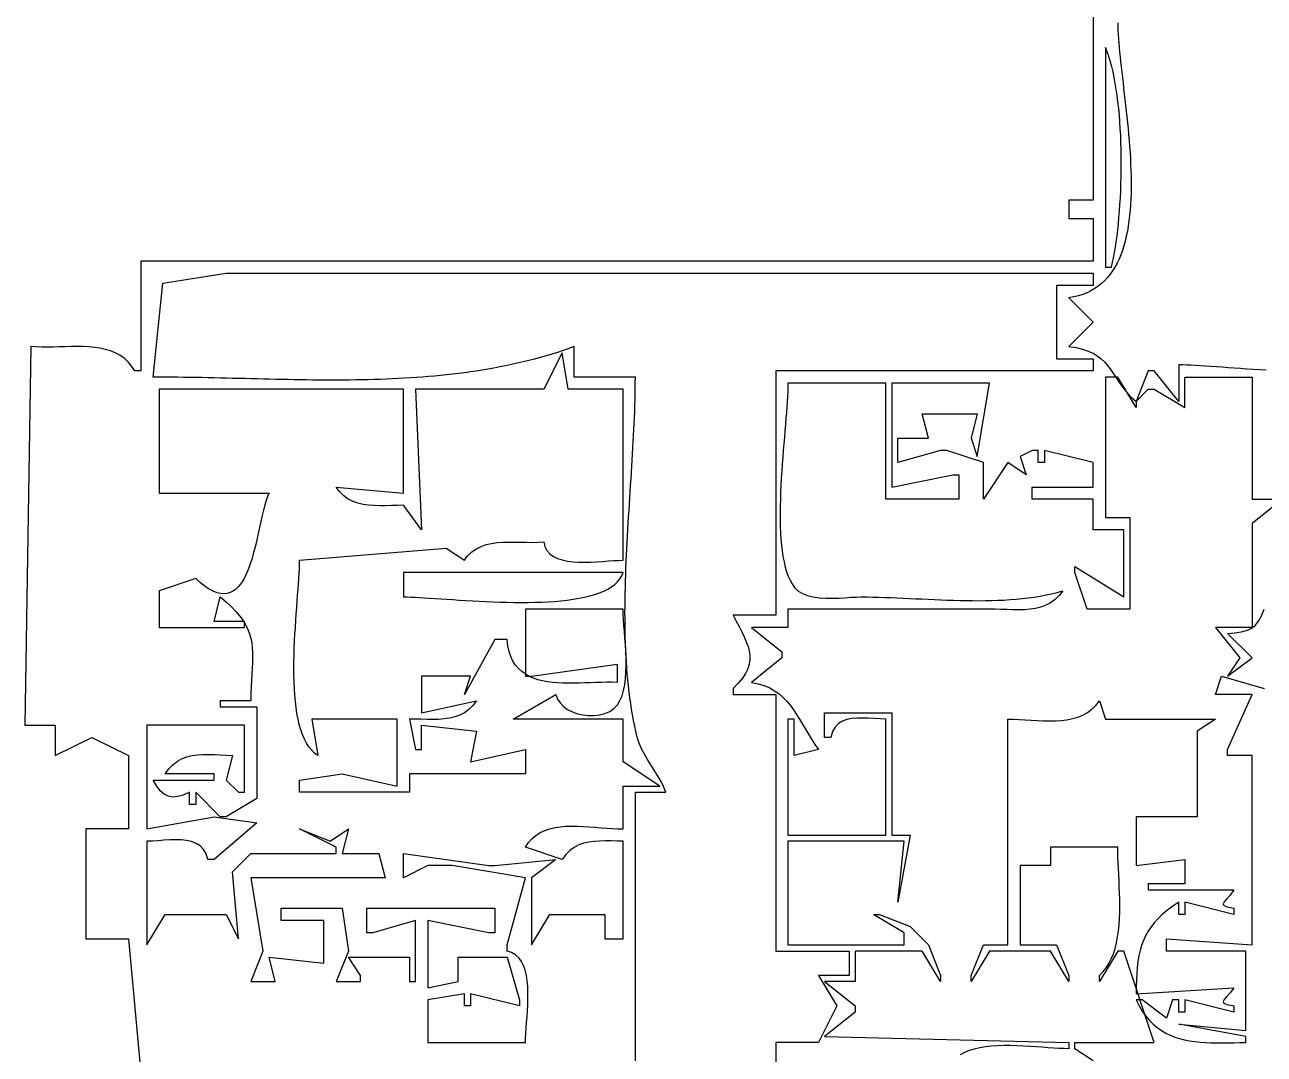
# Model space of a CAD drawing. Header units: metres. Extents: x 249 to 997, y 92 to 756.
# Drawn here: x 256 to 459, y 411.1 to 579.7 of the extents above; entities that cross this region are included whole.
import ezdxf

# ---------------------------------------------------------------- set-up
doc = ezdxf.new("R2010")
doc.units = ezdxf.units.M

msp = doc.modelspace()

# ---------------------------------------------------------------- linework, layer by layer
for p, q in [((431, 622), (431, 551)), ((435, 580), (435.0084, 579.4035)), ((435.0084, 579.4035), (435.03, 578.7758)), ((435.03, 578.7758), (435.0638, 578.1182)), ((435.0638, 578.1182), (435.1089, 577.432)), ((435.1089, 577.432), (435.1643, 576.7186)), ((435.1643, 576.7186), (435.2291, 575.9792)), ((433, 576), (433, 540)), ((433.2808, 575.285), (433, 576)), ((433.5441, 574.5234), (433.2808, 575.285)), ((433.79, 573.7177), (433.5441, 574.5234)), ((435.2291, 575.9792), (435.3025, 575.2154)), ((435.3025, 575.2154), (435.3834, 574.4284)), ((434.0188, 572.8706), (433.79, 573.7177)), ((434.2308, 571.9849), (434.0188, 572.8706)), ((435.3834, 574.4284), (435.4709, 573.6195)), ((435.4709, 573.6195), (435.5641, 572.7901)), ((435.5641, 572.7901), (435.6621, 571.9416)), ((434.4262, 571.0632), (434.2308, 571.9849)), ((434.6055, 570.1082), (434.4262, 571.0632)), ((435.6621, 571.9416), (435.764, 571.0753)), ((435.764, 571.0753), (435.8687, 570.1926)), ((434.7687, 569.1226), (434.6055, 570.1082)), ((434.9163, 568.109), (434.7687, 569.1226)), ((435.8687, 570.1926), (435.9755, 569.2948)), ((435.9755, 569.2948), (436.0834, 568.3832)), ((435.0485, 567.0702), (434.9163, 568.109)), ((435.1656, 566.0088), (435.0485, 567.0702)), ((436.0834, 568.3832), (436.1913, 567.4593)), ((436.1913, 567.4593), (436.2985, 566.5242)), ((436.2985, 566.5242), (436.404, 565.5795)), ((435.2678, 564.9276), (435.1656, 566.0088)), ((435.3555, 563.8292), (435.2678, 564.9276)), ((436.404, 565.5795), (436.5069, 564.6265)), ((436.5069, 564.6265), (436.6061, 563.6664)), ((435.4289, 562.7163), (435.3555, 563.8292)), ((435.4883, 561.5916), (435.4289, 562.7163)), ((436.6061, 563.6664), (436.7009, 562.7007)), ((436.7009, 562.7007), (436.7902, 561.7306)), ((435.534, 560.4577), (435.4883, 561.5916)), ((435.5662, 559.3174), (435.534, 560.4577)), ((436.7902, 561.7306), (436.8732, 560.7576)), ((436.8732, 560.7576), (436.9489, 559.783)), ((435.5853, 558.1734), (435.5662, 559.3174)), ((436.9489, 559.783), (437.0164, 558.8082)), ((437.0164, 558.8082), (437.0748, 557.8344)), ((435.5852, 555.8847), (435.5916, 557.0282)), ((435.5916, 557.0282), (435.5853, 558.1734)), ((437.0748, 557.8344), (437.1231, 556.8631)), ((437.1231, 556.8631), (437.1604, 555.8955)), ((435.5358, 553.6133), (435.5665, 554.7455)), ((435.5665, 554.7455), (435.5852, 555.8847)), ((437.1604, 555.8955), (437.1858, 554.9331)), ((437.1858, 554.9331), (437.1984, 553.9771)), ((435.4394, 551.3806), (435.4933, 552.4907)), ((435.4933, 552.4907), (435.5358, 553.6133)), ((437.1971, 553.029), (437.1812, 552.0901)), ((437.1984, 553.9771), (437.1971, 553.029)), ((431, 551), (427, 551)), ((427, 551), (427, 548)), ((435.2983, 549.208), (435.3743, 550.2854)), ((435.3743, 550.2854), (435.4394, 551.3806)), ((437.1015, 550.2451), (437.0359, 549.3418)), ((437.1496, 551.1616), (437.1015, 550.2451)), ((437.1812, 552.0901), (437.1496, 551.1616)), ((435.1147, 547.1171), (435.2116, 548.151)), ((435.2116, 548.151), (435.2983, 549.208)), ((436.9519, 548.453), (436.8486, 547.5802)), ((437.0359, 549.3418), (436.9519, 548.453)), ((427, 548), (431, 548)), ((431, 548), (431, 541)), ((434.8908, 545.1294), (435.0076, 546.109)), ((435.0076, 546.109), (435.1147, 547.1171)), ((436.7249, 546.7246), (436.5801, 545.8877)), ((436.8486, 547.5802), (436.7249, 546.7246)), ((434.6288, 543.2663), (434.7644, 544.1809)), ((434.7644, 544.1809), (434.8908, 545.1294)), ((436.2232, 544.275), (436.0092, 543.502)), ((436.4132, 545.0707), (436.2232, 544.275)), ((436.5801, 545.8877), (436.4132, 545.0707)), ((434.3312, 541.5493), (434.4843, 542.3882)), ((434.4843, 542.3882), (434.6288, 543.2663)), ((435.5056, 542.0294), (435.2142, 541.3324)), ((435.7703, 542.753), (435.5056, 542.0294)), ((436.0092, 543.502), (435.7703, 542.753)), ((431, 541), (275, 541)), ((275, 541), (275, 523)), ((433, 540), (434, 540)), ((434, 540), (434.1696, 540.7523)), ((434.1696, 540.7523), (434.3312, 541.5493)), ((434.5472, 540.0241), (434.1699, 539.4153)), ((434.895, 540.6635), (434.5472, 540.0241)), ((435.2142, 541.3324), (434.895, 540.6635)), ((278.6034, 537.3966), (289, 539)), ((289, 539), (315, 539)), ((315, 539), (431, 539)), ((431, 539), (431, 537)), ((433.3229, 538.2955), (432.8514, 537.7871)), ((433.7621, 538.8387), (433.3229, 538.2955)), ((434.1699, 539.4153), (433.7621, 538.8387)), ((277, 522), (278.6034, 537.3966)), ((431, 537), (425, 537)), ((425, 537), (425, 525)), ((430.6235, 536.1285), (429.9764, 535.8143)), ((431.2336, 536.4842), (430.6235, 536.1285)), ((431.8077, 536.8801), (431.2336, 536.4842)), ((432.3466, 537.3149), (431.8077, 536.8801)), ((432.8514, 537.7871), (432.3466, 537.3149)), ((427.8042, 535.1345), (427, 535)), ((427, 535), (431, 531)), ((428.5677, 535.316), (427.8042, 535.1345)), ((429.2915, 535.543), (428.5677, 535.316)), ((429.9764, 535.8143), (429.2915, 535.543)), ((431, 531), (427, 527)), ((257, 527), (256, 465)), ((257.8844, 526.939), (257, 527)), ((258.7974, 526.912), (257.8844, 526.939)), ((259.7335, 526.911), (258.7974, 526.912)), ((260.6875, 526.9277), (259.7335, 526.911)), ((261.654, 526.9542), (260.6875, 526.9277)), ((262.6275, 526.9822), (261.654, 526.9542)), ((263.6028, 527.0038), (262.6275, 526.9822)), ((264.5744, 527.0106), (263.6028, 527.0038)), ((265.5371, 526.9948), (264.5744, 527.0106)), ((266.4854, 526.9481), (265.5371, 526.9948)), ((267.414, 526.8624), (266.4854, 526.9481)), ((268.3176, 526.7297), (267.414, 526.8624)), ((269.1907, 526.5417), (268.3176, 526.7297)), ((270.028, 526.2905), (269.1907, 526.5417)), ((270.8241, 525.9679), (270.028, 526.2905)), ((271.5738, 525.5658), (270.8241, 525.9679)), ((344, 526), (341, 520)), ((342.3045, 525.7621), (341.3721, 525.4834)), ((343.2336, 526.0529), (342.3045, 525.7621)), ((344.1592, 526.3559), (343.2336, 526.0529)), ((345, 520), (344, 526)), ((345.0814, 526.6716), (344.1592, 526.3559)), ((346, 527), (345.0814, 526.6716)), ((346, 522), (346, 527)), ((427, 527), (428.1979, 526.8233)), ((428.1979, 526.8233), (429.2469, 526.5769)), ((429.2469, 526.5769), (430.1629, 526.2657)), ((430.1629, 526.2657), (430.9619, 525.895)), ((430.9619, 525.895), (431.6601, 525.4698)), ((272.2715, 525.076), (271.5738, 525.5658)), ((272.9121, 524.4905), (272.2715, 525.076)), ((273.49, 523.8012), (272.9121, 524.4905)), ((274, 523), (273.49, 523.8012)), ((334.7576, 523.8508), (333.801, 523.6602)), ((335.7114, 524.0516), (334.7576, 523.8508)), ((336.6624, 524.2628), (335.7114, 524.0516)), ((337.6104, 524.4846), (336.6624, 524.2628)), ((338.5555, 524.7174), (337.6104, 524.4846)), ((339.4975, 524.9613), (338.5555, 524.7174)), ((340.4364, 525.2165), (339.4975, 524.9613)), ((341.3721, 525.4834), (340.4364, 525.2165)), ((425, 525), (431, 525)), ((431, 525), (431, 523)), ((431.6601, 525.4698), (432.2733, 524.9954)), ((432.2733, 524.9954), (432.8177, 524.4769)), ((432.8177, 524.4769), (433.3093, 523.9195)), ((433.3093, 523.9195), (433.7641, 523.3282)), ((445.6193, 523.9937), (445, 524)), ((445, 524), (445, 518)), ((446.2874, 523.9758), (445.6193, 523.9937)), ((447.0017, 523.9472), (446.2874, 523.9758)), ((447.7596, 523.9091), (447.0017, 523.9472)), ((448.5586, 523.8627), (447.7596, 523.9091)), ((449.3961, 523.8091), (448.5586, 523.8627)), ((450.2697, 523.7493), (449.3961, 523.8091)), ((451.1767, 523.6845), (450.2697, 523.7493)), ((275, 523), (274, 523)), ((277.9971, 521.9983), (277, 522)), ((278.9956, 521.9934), (277.9971, 521.9983)), ((279.9953, 521.9855), (278.9956, 521.9934)), ((280.9961, 521.9749), (279.9953, 521.9855)), ((281.998, 521.9618), (280.9961, 521.9749)), ((283.0009, 521.9464), (281.998, 521.9618)), ((284.0047, 521.929), (283.0009, 521.9464)), ((285.0093, 521.9098), (284.0047, 521.929)), ((286.0148, 521.889), (285.0093, 521.9098)), ((287.0209, 521.8669), (286.0148, 521.889)), ((288.0277, 521.8437), (287.0209, 521.8669)), ((289.0351, 521.8196), (288.0277, 521.8437)), ((290.0429, 521.7949), (289.0351, 521.8196)), ((291.0512, 521.7699), (290.0429, 521.7949)), ((292.0598, 521.7446), (291.0512, 521.7699)), ((293.0688, 521.7195), (292.0598, 521.7446)), ((294.0779, 521.6947), (293.0688, 521.7195)), ((316.1887, 521.7044), (315.1929, 521.6628)), ((317.1831, 521.7518), (316.1887, 521.7044)), ((318.176, 521.8051), (317.1831, 521.7518)), ((319.1673, 521.8646), (318.176, 521.8051)), ((320.157, 521.9305), (319.1673, 521.8646)), ((321.145, 522.0031), (320.157, 521.9305)), ((322.1312, 522.0826), (321.145, 522.0031)), ((323.1156, 522.1692), (322.1312, 522.0826)), ((324.098, 522.2632), (323.1156, 522.1692)), ((325.0784, 522.3648), (324.098, 522.2632)), ((326.0568, 522.4742), (325.0784, 522.3648)), ((327.033, 522.5918), (326.0568, 522.4742)), ((328.0071, 522.7176), (327.033, 522.5918)), ((328.9788, 522.852), (328.0071, 522.7176)), ((329.9483, 522.9951), (328.9788, 522.852)), ((330.9152, 523.1473), (329.9483, 522.9951)), ((331.8797, 523.3087), (330.9152, 523.1473)), ((332.8417, 523.4796), (331.8797, 523.3087)), ((333.801, 523.6602), (332.8417, 523.4796)), ((356, 522), (346, 522)), ((355.9965, 521.0772), (356, 522)), ((431, 523), (379, 523)), ((379, 523), (379, 483)), ((435, 522), (433, 522)), ((433, 522), (433, 499)), ((433.7641, 523.3282), (434.198, 522.7084)), ((434.198, 522.7084), (434.6272, 522.065)), ((434.6272, 522.065), (435.0677, 521.4033)), ((438, 517), (435, 522)), ((440, 523), (438, 518)), ((441, 523), (440, 523)), ((445, 518), (441, 523)), ((446, 517), (446, 522)), ((446, 522), (457, 522)), ((452.1147, 523.6158), (451.1767, 523.6845)), ((453.081, 523.5443), (452.1147, 523.6158)), ((454.0732, 523.4712), (453.081, 523.5443)), ((455.0886, 523.3976), (454.0732, 523.4712)), ((456.1248, 523.3246), (455.0886, 523.3976)), ((457.1791, 523.2532), (456.1248, 523.3246)), ((457, 522), (457, 502)), ((458.2491, 523.1847), (457.1791, 523.2532)), ((459.3322, 523.1202), (458.2491, 523.1847)), ((318, 520), (278, 520)), ((278, 520), (278, 503)), ((295.0872, 521.6704), (294.0779, 521.6947)), ((296.0965, 521.6469), (295.0872, 521.6704)), ((297.1059, 521.6244), (296.0965, 521.6469)), ((298.1151, 521.6032), (297.1059, 521.6244)), ((299.1243, 521.5835), (298.1151, 521.6032)), ((300.1332, 521.5655), (299.1243, 521.5835)), ((301.1418, 521.5495), (300.1332, 521.5655)), ((302.1501, 521.5356), (301.1418, 521.5495)), ((303.1579, 521.5242), (302.1501, 521.5356)), ((304.1653, 521.5155), (303.1579, 521.5242)), ((305.1721, 521.5097), (304.1653, 521.5155)), ((306.1782, 521.507), (305.1721, 521.5097)), ((307.1836, 521.5077), (306.1782, 521.507)), ((308.1883, 521.512), (307.1836, 521.5077)), ((309.1921, 521.5201), (308.1883, 521.512)), ((310.1949, 521.5323), (309.1921, 521.5201)), ((311.1968, 521.5488), (310.1949, 521.5323)), ((312.1976, 521.5699), (311.1968, 521.5488)), ((313.1973, 521.5958), (312.1976, 521.5699)), ((314.1957, 521.6267), (313.1973, 521.5958)), ((315.1929, 521.6628), (314.1957, 521.6267)), ((318, 503), (318, 520)), ((341, 520), (320, 520)), ((320, 520), (321, 497)), ((354, 520), (345, 520)), ((354, 492), (354, 520)), ((355.9704, 519.2055), (355.9866, 520.1456)), ((355.9866, 520.1456), (355.9965, 521.0772)), ((380.9916, 520.3376), (380.9677, 519.6161)), ((381, 521), (380.9916, 520.3376)), ((397, 521), (381, 521)), ((397, 502), (397, 521)), ((414, 521), (398, 521)), ((398, 521), (398, 504)), ((412, 509), (414, 521)), ((435.0677, 521.4033), (435.5355, 520.7284)), ((435.5355, 520.7284), (436.0465, 520.0454)), ((436.0465, 520.0454), (436.617, 519.3596)), ((438, 518), (440, 520)), ((440, 520), (441, 520)), ((441, 520), (446, 517)), ((355.9209, 517.3007), (355.9484, 518.257)), ((355.9484, 518.257), (355.9704, 519.2055)), ((380.8796, 518.0111), (380.8187, 517.1353)), ((380.9298, 518.8394), (380.8796, 518.0111)), ((380.9677, 519.6161), (380.9298, 518.8394)), ((436.617, 519.3596), (437.2628, 518.6761)), ((437.2628, 518.6761), (438, 518)), ((438, 518), (438, 517)), ((355.8509, 515.3656), (355.8883, 516.3368)), ((355.8883, 516.3368), (355.9209, 517.3007)), ((380.7486, 516.2156), (380.6711, 515.2558)), ((380.8187, 517.1353), (380.7486, 516.2156)), ((404, 512), (403, 516)), ((403, 516), (412, 516)), ((412, 516), (411, 512)), ((355.7634, 513.4029), (355.8092, 514.3875)), ((355.8092, 514.3875), (355.8509, 515.3656)), ((380.5876, 514.2598), (380.5, 513.2315)), ((380.6711, 515.2558), (380.5876, 514.2598)), ((355.6611, 511.415), (355.7139, 512.4119)), ((355.7139, 512.4119), (355.7634, 513.4029)), ((380.4097, 512.1745), (380.3184, 511.0927)), ((380.5, 513.2315), (380.4097, 512.1745)), ((399, 508), (399, 512)), ((399, 512), (404, 512)), ((411, 512), (412, 509)), ((355.5471, 509.4047), (355.6054, 510.4125)), ((355.6054, 510.4125), (355.6611, 511.415)), ((380.2277, 509.99), (380.1392, 508.87)), ((380.3184, 511.0927), (380.2277, 509.99)), ((406, 510), (399, 508)), ((407, 510), (406, 510)), ((413, 508), (407, 510)), ((421, 510), (419, 509)), ((422, 510), (421, 510)), ((422, 508), (422, 510)), ((431, 508), (423, 510)), ((423, 510), (423, 508)), ((355.4241, 507.3747), (355.4866, 508.392)), ((355.4866, 508.392), (355.5471, 509.4047)), ((380.0545, 507.7368), (379.9753, 506.594)), ((380.1392, 508.87), (380.0545, 507.7368)), ((417, 508), (413, 502)), ((413, 502), (413, 508)), ((420, 506), (417, 508)), ((419, 509), (420, 506)), ((423, 508), (422, 508)), ((431, 504), (431, 508)), ((355.2952, 505.3274), (355.3602, 506.353)), ((355.3602, 506.353), (355.4241, 507.3747)), ((379.9753, 506.594), (379.9032, 505.4454)), ((398, 504), (408, 506)), ((408, 506), (409, 506)), ((409, 506), (409, 502)), ((307.6041, 503.1974), (307, 504)), ((307, 504), (318, 503)), ((355.163, 503.2657), (355.2293, 504.2982)), ((355.2293, 504.2982), (355.2952, 505.3274)), ((379.8398, 504.295), (379.7867, 503.1464)), ((379.9032, 505.4454), (379.8398, 504.295)), ((421, 502), (421, 504)), ((421, 504), (431, 504)), ((278, 503), (296, 503)), ((295.4586, 501.6092), (295.2924, 501.0397)), ((295.6309, 502.1293), (295.4586, 501.6092)), ((295.8108, 502.5947), (295.6309, 502.1293)), ((296, 503), (295.8108, 502.5947)), ((308.2684, 502.5449), (307.6041, 503.1974)), ((308.9875, 502.0277), (308.2684, 502.5449)), ((309.756, 501.6306), (308.9875, 502.0277)), ((310.5684, 501.3388), (309.756, 501.6306)), ((355.0307, 501.192), (355.0967, 502.2302)), ((355.0967, 502.2302), (355.163, 503.2657)), ((379.7456, 502.0035), (379.7179, 500.8702)), ((379.7867, 503.1464), (379.7456, 502.0035)), ((409, 502), (397, 502)), ((431, 502), (421, 502)), ((431, 497), (431, 502)), ((457, 502), (462, 502)), ((462, 502), (457, 498)), ((294.9723, 499.7741), (294.8153, 499.0888)), ((295.1308, 500.4262), (294.9723, 499.7741)), ((295.2924, 501.0397), (295.1308, 500.4262)), ((311.4194, 501.1374), (310.5684, 501.3388)), ((312.3035, 501.0113), (311.4194, 501.1374)), ((313.2152, 500.9456), (312.3035, 501.0113)), ((314.1493, 500.9254), (313.2152, 500.9456)), ((315.1002, 500.9356), (314.1493, 500.9254)), ((316.0626, 500.9615), (315.1002, 500.9356)), ((317.031, 500.9879), (316.0626, 500.9615)), ((318, 501), (317.031, 500.9879)), ((321, 497), (318, 501)), ((354.901, 499.1092), (354.9653, 500.1516)), ((354.9653, 500.1516), (355.0307, 501.192)), ((379.7179, 500.8702), (379.7055, 499.7502)), ((379.7055, 499.7502), (379.7099, 498.6473)), ((294.4996, 497.6401), (294.3379, 496.8875)), ((294.6583, 498.3756), (294.4996, 497.6401)), ((294.8153, 499.0888), (294.6583, 498.3756)), ((354.7768, 497.0197), (354.838, 498.0651)), ((354.838, 498.0651), (354.901, 499.1092)), ((379.7099, 498.6473), (379.7326, 497.5653)), ((379.7326, 497.5653), (379.7754, 496.5081)), ((433, 499), (437, 499)), ((437, 499), (437, 484)), ((457, 498), (457, 481)), ((293.999, 495.3528), (293.8187, 494.5815)), ((294.1716, 496.1233), (293.999, 495.3528)), ((294.3379, 496.8875), (294.1716, 496.1233)), ((354.6611, 494.9262), (354.7177, 495.9732)), ((354.7177, 495.9732), (354.7768, 497.0197)), ((379.7754, 496.5081), (379.8398, 495.4795)), ((379.8398, 495.4795), (379.9275, 494.4833)), ((436, 497), (431, 497)), ((436, 486), (436, 497)), ((293.6292, 493.8147), (293.4288, 493.0578)), ((293.8187, 494.5815), (293.6292, 493.8147)), ((301, 492), (325, 494)), ((325, 494), (328, 492)), ((328.5841, 492.7656), (329.2406, 493.3909)), ((329.2406, 493.3909), (329.9622, 493.8893)), ((329.9622, 493.8893), (330.7415, 494.2748)), ((330.7415, 494.2748), (331.571, 494.5612)), ((331.571, 494.5612), (332.4433, 494.7621)), ((332.4433, 494.7621), (333.351, 494.8914)), ((333.351, 494.8914), (334.2868, 494.9629)), ((334.2868, 494.9629), (335.2432, 494.9903)), ((335.2432, 494.9903), (336.2128, 494.9873)), ((336.2128, 494.9873), (337.1882, 494.9678)), ((337.1882, 494.9678), (338.1621, 494.9456)), ((338.1621, 494.9456), (339.1269, 494.9343)), ((339.1269, 494.9343), (340.0753, 494.9479)), ((340.0753, 494.9479), (341, 495)), ((341, 495), (341.1845, 494.2309)), ((341.1845, 494.2309), (341.5181, 493.586)), ((341.5181, 493.586), (341.9855, 493.055)), ((354.5566, 492.8313), (354.6073, 493.8788)), ((354.6073, 493.8788), (354.6611, 494.9262)), ((379.9275, 494.4833), (380.0401, 493.5233)), ((380.0401, 493.5233), (380.1792, 492.6032)), ((292.9895, 491.5953), (292.7475, 490.9005)), ((293.2161, 492.3162), (292.9895, 491.5953)), ((293.4288, 493.0578), (293.2161, 492.3162)), ((300.9685, 490.6282), (300.9918, 491.3445)), ((300.9918, 491.3445), (301, 492)), ((328, 492), (328.5841, 492.7656)), ((341.9855, 493.055), (342.5714, 492.6282)), ((342.5714, 492.6282), (343.2604, 492.2954)), ((343.2604, 492.2954), (344.0373, 492.0466)), ((344.0373, 492.0466), (344.8867, 491.8719)), ((344.8867, 491.8719), (345.7933, 491.7613)), ((345.7933, 491.7613), (346.7418, 491.7048)), ((346.7418, 491.7048), (347.7169, 491.6923)), ((347.7169, 491.6923), (348.7033, 491.714)), ((348.7033, 491.714), (349.6856, 491.7597)), ((349.6856, 491.7597), (350.6485, 491.8195)), ((350.6485, 491.8195), (351.5767, 491.8835)), ((351.5767, 491.8835), (352.4549, 491.9415)), ((352.4549, 491.9415), (353.2677, 491.9837)), ((353.2677, 491.9837), (354, 492)), ((354.4664, 490.7378), (354.5096, 491.7842)), ((354.5096, 491.7842), (354.5566, 492.8313)), ((380.1792, 492.6032), (380.3464, 491.727)), ((380.3464, 491.727), (380.5433, 490.8985)), ((292.2111, 489.6107), (291.9136, 489.0265)), ((292.4886, 490.2372), (292.2111, 489.6107)), ((292.7475, 490.9005), (292.4886, 490.2372)), ((300.8843, 489.0299), (300.9321, 489.8553)), ((300.9321, 489.8553), (300.9685, 490.6282)), ((318, 490), (318, 486)), ((354, 490), (318, 490)), ((353.4608, 488.946), (353.7704, 489.4531)), ((353.7704, 489.4531), (354, 490)), ((354.3933, 488.6482), (354.4275, 489.6923)), ((354.4275, 489.6923), (354.4664, 490.7378)), ((380.5433, 490.8985), (380.7716, 490.1213)), ((380.7716, 490.1213), (381.0329, 489.3994)), ((381.0329, 489.3994), (381.3288, 488.7366)), ((428, 490), (428, 491)), ((428, 491), (436, 486)), ((430, 484), (428, 490)), ((284, 489), (278, 487)), ((284.7827, 488.3034), (284, 489)), ((285.5224, 487.7301), (284.7827, 488.3034)), ((286.2204, 487.2744), (285.5224, 487.7301)), ((286.8784, 486.931), (286.2204, 487.2744)), ((290.4925, 487.2201), (290.0717, 486.9281)), ((290.8855, 487.5814), (290.4925, 487.2201)), ((291.2524, 488.0065), (290.8855, 487.5814)), ((291.5945, 488.49), (291.2524, 488.0065)), ((291.9136, 489.0265), (291.5945, 488.49)), ((300.6916, 486.28), (300.7622, 487.2381)), ((300.7622, 487.2381), (300.827, 488.1561)), ((300.827, 488.1561), (300.8843, 489.0299)), ((350.8394, 486.9602), (351.4946, 487.2885)), ((351.4946, 487.2885), (352.088, 487.6499)), ((352.088, 487.6499), (352.6159, 488.0458)), ((352.6159, 488.0458), (353.0747, 488.4774)), ((353.0747, 488.4774), (353.4608, 488.946)), ((354.3402, 486.5651), (354.3641, 487.6057)), ((354.3641, 487.6057), (354.3933, 488.6482)), ((381.3288, 488.7366), (381.6608, 488.1366)), ((381.6608, 488.1366), (382.0308, 487.6034)), ((382.0308, 487.6033), (382.6298, 487.0085)), ((278, 487), (278, 481)), ((287.4979, 486.6946), (286.8784, 486.931)), ((287, 482), (288, 486)), ((288.0805, 486.5598), (287.4979, 486.6946)), ((288, 486), (288.981, 485.1691)), ((288.6276, 486.5211), (288.0805, 486.5598)), ((289.1408, 486.5732), (288.6276, 486.5211)), ((288.981, 485.1691), (289.8378, 484.3708)), ((289.6216, 486.7106), (289.1408, 486.5732)), ((290.0717, 486.9281), (289.6216, 486.7106)), ((300.5408, 484.2601), (300.6172, 485.2859)), ((300.6172, 485.2859), (300.6916, 486.28)), ((318, 486), (318.5728, 485.9938)), ((318.5728, 485.9938), (319.2086, 485.9756)), ((319.2086, 485.9756), (319.9037, 485.9466)), ((319.9037, 485.9466), (320.6544, 485.9082)), ((320.6544, 485.9082), (321.4571, 485.8616)), ((321.4571, 485.8616), (322.308, 485.8083)), ((322.308, 485.8083), (323.2035, 485.7495)), ((323.2035, 485.7495), (324.14, 485.6867)), ((324.14, 485.6867), (325.1137, 485.621)), ((325.1137, 485.621), (326.121, 485.5538)), ((326.121, 485.5538), (327.1582, 485.4866)), ((327.1582, 485.4866), (328.2218, 485.4205)), ((328.2218, 485.4205), (329.3079, 485.357)), ((329.3079, 485.357), (330.4129, 485.2973)), ((330.4129, 485.2973), (331.5332, 485.2428)), ((331.5332, 485.2428), (332.6651, 485.1948)), ((332.6651, 485.1948), (333.8049, 485.1547)), ((340.6047, 485.153), (341.6973, 485.2049)), ((341.6973, 485.2049), (342.7684, 485.2754)), ((342.7684, 485.2754), (343.8145, 485.3656)), ((343.8145, 485.3656), (344.8317, 485.477)), ((344.8317, 485.477), (345.8166, 485.6109)), ((345.8166, 485.6109), (346.7654, 485.7685)), ((346.7654, 485.7685), (347.6744, 485.9513)), ((347.6744, 485.9513), (348.5399, 486.1605)), ((348.5399, 486.1605), (349.3584, 486.3975)), ((349.3584, 486.3975), (350.1261, 486.6636)), ((350.1261, 486.6636), (350.8394, 486.9602)), ((354.3099, 484.4912), (354.322, 485.5269)), ((354.322, 485.5269), (354.3402, 486.5651)), ((382.6298, 487.0085), (383.3645, 486.5536)), ((383.3645, 486.5536), (384.2114, 486.2217)), ((384.2114, 486.2217), (385.147, 485.9961)), ((385.147, 485.9961), (386.1476, 485.8598)), ((386.1476, 485.8598), (387.1899, 485.7963)), ((387.1899, 485.7963), (388.2503, 485.7885)), ((388.2503, 485.7885), (389.3052, 485.8199)), ((389.3052, 485.8199), (390.3311, 485.8735)), ((390.3311, 485.8735), (391.3046, 485.9325)), ((391.3046, 485.9325), (392.202, 485.9803)), ((392.202, 485.9803), (393, 486)), ((393, 486), (393.9422, 485.9949)), ((393.9422, 485.9949), (394.8977, 485.9804)), ((394.8977, 485.9804), (395.8654, 485.9575)), ((395.8654, 485.9575), (396.8444, 485.9276)), ((396.8444, 485.9276), (397.8339, 485.8916)), ((397.8339, 485.8916), (398.8328, 485.8506)), ((398.8328, 485.8506), (399.8403, 485.8059)), ((399.8403, 485.8059), (400.8554, 485.7585)), ((400.8554, 485.7585), (401.8772, 485.7095)), ((401.8772, 485.7095), (402.9048, 485.6602)), ((402.9048, 485.6602), (403.9373, 485.6115)), ((403.9373, 485.6115), (404.9736, 485.5647)), ((404.9736, 485.5647), (406.0129, 485.5209)), ((406.0129, 485.5209), (407.0543, 485.4811)), ((407.0543, 485.4811), (408.0969, 485.4466)), ((408.0969, 485.4466), (409.1396, 485.4184)), ((409.1396, 485.4184), (410.1817, 485.3976)), ((410.1817, 485.3976), (411.222, 485.3855)), ((411.222, 485.3855), (412.2598, 485.3831)), ((412.2598, 485.3831), (413.2942, 485.3915)), ((413.2942, 485.3915), (414.324, 485.4119)), ((414.324, 485.4119), (415.3486, 485.4454)), ((415.3486, 485.4454), (416.3668, 485.4931)), ((416.3668, 485.4931), (417.3779, 485.5561)), ((417.3779, 485.5561), (418.3808, 485.6356)), ((418.3808, 485.6356), (419.3746, 485.7328)), ((419.3746, 485.7328), (420.3585, 485.8486)), ((420.3585, 485.8486), (421.3314, 485.9843)), ((421.3314, 485.9843), (422.2925, 486.141)), ((422.2925, 486.141), (423.2409, 486.3197)), ((423.2409, 486.3197), (424.1755, 486.5218)), ((424.7417, 485.5627), (424.0199, 485.0436)), ((424.1755, 486.5218), (425.0955, 486.7481)), ((425.4039, 486.2103), (424.7417, 485.5627)), ((425.0955, 486.7481), (426, 487)), ((426, 487), (425.4039, 486.2103)), ((289.8378, 484.3708), (290.5783, 483.5995)), ((290.5783, 483.5995), (291.2102, 482.8493)), ((300.3896, 482.1296), (300.4643, 483.2066)), ((300.4643, 483.2066), (300.5408, 484.2601)), ((333.8049, 485.1547), (334.949, 485.1237)), ((334.949, 485.1237), (336.0936, 485.1032)), ((336.0936, 485.1032), (337.2352, 485.0946)), ((337.2352, 485.0946), (338.37, 485.0991)), ((354, 484), (338, 484)), ((338, 484), (338, 473)), ((338.37, 485.0991), (339.4944, 485.1181)), ((339.4944, 485.1181), (340.6047, 485.153)), ((354.017, 483.1962), (354, 484)), ((354.0627, 482.3063), (354.017, 483.1962)), ((354.3043, 483.4586), (354.3099, 484.4912)), ((354.3055, 482.4292), (354.3043, 483.4586)), ((414, 484), (381, 484)), ((381, 484), (381, 481)), ((414.9495, 483.9863), (414, 484)), ((415.9107, 483.9543), (414.9495, 483.9863)), ((416.8772, 483.9172), (415.9107, 483.9543)), ((417.8425, 483.8885), (416.8772, 483.9172)), ((418.8001, 483.8815), (417.8425, 483.8885)), ((419.7434, 483.9096), (418.8001, 483.8815)), ((420.6661, 483.9861), (419.7434, 483.9096)), ((421.5616, 484.1244), (420.6661, 483.9861)), ((422.4234, 484.3378), (421.5616, 484.1244)), ((423.245, 484.6398), (422.4234, 484.3378)), ((424.0199, 485.0436), (423.245, 484.6398)), ((437, 484), (430, 484)), ((458.5665, 482.8852), (459, 484)), ((292, 482), (287, 482)), ((291.2102, 482.8493), (291.7416, 482.1144)), ((291.7416, 482.1144), (292.1803, 481.3891)), ((292, 481), (292, 482)), ((292.1803, 481.3891), (292.5341, 480.6676)), ((300.3186, 481.0333), (300.3896, 482.1296)), ((354.1287, 481.3436), (354.0627, 482.3063)), ((354.2067, 480.3215), (354.1287, 481.3436)), ((354.3138, 481.4034), (354.3055, 482.4292)), ((354.3297, 480.3816), (354.3138, 481.4034)), ((379, 483), (372, 483)), ((372, 483), (372.5001, 482.0384)), ((372.5001, 482.0384), (372.9791, 481.1316)), ((372.9791, 481.1316), (373.4253, 480.2722)), ((456.8665, 480.8529), (457.5177, 481.3439)), ((457.5177, 481.3439), (458.0784, 482.0106)), ((458.0784, 482.0106), (458.5665, 482.8852)), ((278, 481), (292, 481)), ((292.5341, 480.6676), (292.8109, 479.944)), ((292.8109, 479.944), (293.0187, 479.2126)), ((293.0187, 479.2126), (293.1653, 478.4677)), ((300.1949, 478.799), (300.2531, 479.9217)), ((300.2531, 479.9217), (300.3186, 481.0333)), ((354.2883, 479.2537), (354.2067, 480.3215)), ((354.3654, 478.1534), (354.2883, 479.2537)), ((354.3534, 479.3641), (354.3297, 480.3816)), ((354.3854, 478.3512), (354.3534, 479.3641)), ((373.4253, 480.2722), (373.8273, 479.453)), ((373.8273, 479.453), (374.1732, 478.6665)), ((381, 481), (375, 481)), ((375, 481), (380, 477)), ((457, 481), (451, 481)), ((451, 481), (455, 476)), ((453, 480), (454.1917, 480.111)), ((457, 476), (453, 480)), ((454.1917, 480.111), (455.2214, 480.2686)), ((455.2214, 480.2686), (456.1071, 480.5052)), ((456.1071, 480.5052), (456.8665, 480.8529)), ((293.1653, 478.4677), (293.2586, 477.7034)), ((293.2586, 477.7034), (293.3065, 476.914)), ((300.1083, 476.537), (300.1461, 477.6694)), ((300.1461, 477.6694), (300.1949, 478.799)), ((333, 479), (328, 470)), ((335, 479), (333, 479)), ((335.1243, 477.974), (335, 479)), ((335.3281, 477.0491), (335.1243, 477.974)), ((335.6071, 476.2201), (335.3281, 477.0491)), ((354.4295, 477.0343), (354.3654, 478.1534)), ((354.426, 477.3432), (354.3854, 478.3512)), ((354.4756, 476.3404), (354.426, 477.3432)), ((374.1732, 478.6665), (374.4516, 477.9055)), ((374.4516, 477.9055), (374.6508, 477.1627)), ((374.6508, 477.1627), (374.7593, 476.4309)), ((293.2974, 475.2366), (293.2563, 474.3371)), ((293.3168, 476.0937), (293.2974, 475.2366)), ((293.3065, 476.914), (293.3168, 476.0937)), ((300.0738, 474.2804), (300.0836, 475.406)), ((300.0836, 475.406), (300.1083, 476.537)), ((335.9571, 475.4821), (335.6071, 476.2201)), ((336.3738, 474.8299), (335.9571, 475.4821)), ((354.4725, 475.9097), (354.4295, 477.0343)), ((354.4859, 474.7932), (354.4725, 475.9097)), ((354.5345, 475.3433), (354.4756, 476.3404)), ((354.6031, 474.3521), (354.5345, 475.3433)), ((374.7652, 475.7026), (374.6572, 474.9707)), ((374.7593, 476.4309), (374.7652, 475.7026)), ((380, 476), (375, 472)), ((380, 477), (380, 476)), ((455, 476), (453, 473)), ((453, 473), (457, 476)), ((293.2013, 473.3893), (293.1403, 472.3875)), ((293.2563, 474.3371), (293.2013, 473.3893)), ((300.0807, 473.1645), (300.0738, 474.2804)), ((300.1063, 472.0623), (300.0807, 473.1645)), ((329, 473), (321, 473)), ((321, 473), (321, 467)), ((328, 470), (329, 473)), ((336.853, 474.2585), (336.3738, 474.8299)), ((337.3905, 473.7628), (336.853, 474.2585)), ((337.9818, 473.3378), (337.3905, 473.7628)), ((338.6229, 472.9784), (337.9818, 473.3378)), ((338, 473), (339, 473)), ((339, 473), (353, 475)), ((353, 475), (353, 472)), ((354.3909, 472.638), (354.4615, 473.6981)), ((354.4615, 473.6981), (354.4859, 474.7932)), ((354.6817, 473.3671), (354.6031, 474.3521)), ((354.7708, 472.3887), (354.6817, 473.3671)), ((374.0525, 473.4665), (373.5327, 472.6796)), ((374.4235, 474.2277), (374.0525, 473.4665)), ((374.6572, 474.9707), (374.4235, 474.2277)), ((451, 470), (452, 473)), ((452, 473), (459, 471)), ((293.0811, 471.3259), (293.0317, 470.1986)), ((293.1403, 472.3875), (293.0811, 471.3259)), ((300.1524, 470.9781), (300.1063, 472.0623)), ((300.2209, 469.9159), (300.1524, 470.9781)), ((339.3094, 472.6796), (338.6229, 472.9784)), ((340.0371, 472.4362), (339.3094, 472.6796)), ((340.8017, 472.2432), (340.0371, 472.4362)), ((341.5989, 472.0956), (340.8017, 472.2432)), ((342.4246, 471.9882), (341.5989, 472.0956)), ((343.2745, 471.9161), (342.4246, 471.9882)), ((344.1442, 471.8741), (343.2745, 471.9161)), ((345.0296, 471.8573), (344.1442, 471.8741)), ((345.9264, 471.8605), (345.0296, 471.8573)), ((346.8303, 471.8787), (345.9264, 471.8605)), ((347.7371, 471.9067), (346.8303, 471.8787)), ((348.6425, 471.9397), (347.7371, 471.9067)), ((349.5423, 471.9724), (348.6425, 471.9397)), ((350.4322, 471.9999), (349.5423, 471.9724)), ((351.308, 472.017), (350.4322, 471.9999)), ((352.1653, 472.0187), (351.308, 472.017)), ((353, 472), (352.1653, 472.0187)), ((354.0782, 470.6766), (354.2659, 471.6264)), ((354.2659, 471.6264), (354.3909, 472.638)), ((354.8707, 471.4172), (354.7708, 472.3887)), ((354.9817, 470.453), (354.8707, 471.4172)), ((372.8524, 471.8599), (372, 471)), ((372, 471), (372, 470)), ((373.5327, 472.6796), (372.8524, 471.8599)), ((375, 472), (376.106, 471.774)), ((376.106, 471.774), (377.1038, 471.4663)), ((377.1038, 471.4663), (378.0036, 471.0826)), ((378.0036, 471.0826), (378.8155, 470.6288)), ((293, 469), (288, 469)), ((288, 469), (288, 468)), ((293.0317, 470.1986), (293, 469)), ((300.3136, 468.8799), (300.2209, 469.9159)), ((321, 467), (330, 469)), ((330, 469), (329.3958, 468.1974)), ((336, 466), (343, 470)), ((343, 470), (343.2529, 469.2787)), ((343.2529, 469.2787), (343.6716, 468.6315)), ((353.0555, 468.3333), (353.4812, 469.0166)), ((353.4812, 469.0166), (353.8194, 469.8022)), ((353.8194, 469.8022), (354.0782, 470.6766)), ((355.1041, 469.4963), (354.9817, 470.453)), ((355.2385, 468.5476), (355.1041, 469.4963)), ((372, 470), (379, 470)), ((378.8155, 470.6288), (379.5497, 470.1106)), ((379, 470), (379, 428)), ((379.5497, 470.1106), (380.2163, 469.534)), ((380.2163, 469.534), (380.8256, 468.9047)), ((431.4174, 468.2363), (432, 469)), ((432, 469), (433, 466)), ((457, 470), (451, 470)), ((453, 461), (457, 470)), ((288, 468), (294, 468)), ((294, 468), (294, 453)), ((300.4324, 467.8743), (300.3136, 468.8799)), ((300.5793, 466.9031), (300.4324, 467.8743)), ((300.756, 465.9706), (300.5793, 466.9031)), ((328.0124, 467.0277), (327.2439, 466.6307)), ((328.7315, 467.545), (328.0124, 467.0277)), ((329.3958, 468.1974), (328.7315, 467.545)), ((343.6716, 468.6315), (344.2326, 468.0629)), ((344.2326, 468.0629), (344.9123, 467.5777)), ((344.9123, 467.5777), (345.6872, 467.1805)), ((345.6872, 467.1805), (346.5337, 466.8759)), ((350.1642, 466.6772), (351.0152, 466.9057)), ((351.0152, 466.9057), (351.7965, 467.2548)), ((351.7965, 467.2548), (352.4844, 467.7291)), ((352.4844, 467.7291), (353.0555, 468.3333)), ((355.3851, 467.607), (355.2385, 468.5476)), ((355.5442, 466.675), (355.3851, 467.607)), ((380.8256, 468.9047), (381.3877, 468.2286)), ((381.3877, 468.2286), (381.9127, 467.5116)), ((381.9127, 467.5116), (382.4108, 466.7594)), ((387, 463), (387, 467)), ((387, 467), (398, 467)), ((398, 467), (398, 447)), ((429.2734, 466.6423), (430.0475, 467.0673)), ((430.0475, 467.0673), (430.7643, 467.5954)), ((430.7643, 467.5954), (431.4174, 468.2363)), ((256, 465), (261, 465)), ((261, 465), (261, 460)), ((292, 465), (276, 465)), ((276, 465), (276, 448)), ((292, 454), (292, 465)), ((300.9645, 465.0809), (300.756, 465.9706)), ((301.2066, 464.2381), (300.9645, 465.0809)), ((317, 466), (303, 466)), ((303, 466), (304, 460)), ((317, 455), (317, 466)), ((319.9689, 465.9879), (319, 466)), ((319, 466), (320, 461)), ((320.9373, 465.9615), (319.9689, 465.9879)), ((321.8996, 465.9356), (320.9373, 465.9615)), ((321, 461), (321, 465)), ((321, 465), (330, 464)), ((322.8506, 465.9254), (321.8996, 465.9356)), ((323.7846, 465.9456), (322.8506, 465.9254)), ((324.6964, 466.0113), (323.7846, 465.9456)), ((325.5805, 466.1374), (324.6964, 466.0113)), ((326.4315, 466.3389), (325.5805, 466.1374)), ((327.2439, 466.6307), (326.4315, 466.3389)), ((354, 466), (336, 466)), ((346.5337, 466.8759), (347.4281, 466.6687)), ((347.4281, 466.6687), (348.3471, 466.5633)), ((348.3471, 466.5633), (349.267, 466.5646)), ((349.267, 466.5646), (350.1642, 466.6772)), ((354, 459), (354, 466)), ((355.7163, 465.7519), (355.5442, 466.675)), ((355.9018, 464.838), (355.7163, 465.7519)), ((382, 466), (381, 466)), ((381, 466), (381, 447)), ((382, 460), (382, 466)), ((382.4108, 466.7594), (382.8923, 465.9778)), ((382.8923, 465.9778), (383.3673, 465.1728)), ((383.3673, 465.1728), (383.8458, 464.3502)), ((389.275, 465.2477), (388.7273, 464.6864)), ((389.9251, 465.6519), (389.275, 465.2477)), ((390.6626, 465.9221), (389.9251, 465.6519)), ((391.4723, 466.0813), (390.6626, 465.9221)), ((392.3391, 466.1527), (391.4723, 466.0813)), ((393.2479, 466.1593), (392.3391, 466.1527)), ((394.1835, 466.1242), (393.2479, 466.1593)), ((395.1308, 466.0706), (394.1835, 466.1242)), ((396.0746, 466.0215), (395.1308, 466.0706)), ((397, 466), (396.0746, 466.0215)), ((397, 447), (397, 466)), ((417, 429), (417, 466)), ((417, 466), (417.9184, 465.984)), ((417.9184, 465.984), (418.8653, 465.9428)), ((418.8653, 465.9428), (419.834, 465.8861)), ((419.834, 465.8861), (420.8181, 465.8239)), ((420.8181, 465.8239), (421.8107, 465.766)), ((421.8107, 465.766), (422.8055, 465.7222)), ((422.8055, 465.7222), (423.7957, 465.7026)), ((423.7957, 465.7026), (424.7749, 465.7168)), ((424.7749, 465.7168), (425.7363, 465.7748)), ((425.7363, 465.7748), (426.6735, 465.8865)), ((426.6735, 465.8865), (427.5798, 466.0618)), ((427.5798, 466.0618), (428.4486, 466.3104)), ((428.4486, 466.3104), (429.2734, 466.6423)), ((433, 466), (451, 466)), ((451, 466), (448, 464)), ((261, 460), (267, 463)), ((267, 463), (273, 460)), ((301.4842, 463.4463), (301.2066, 464.2381)), ((301.7991, 462.7097), (301.4842, 463.4463)), ((330, 464), (329, 459)), ((356.1008, 463.9337), (355.9018, 464.838)), ((356.314, 463.0393), (356.1008, 463.9337)), ((356.6138, 462.0686), (356.314, 463.0393)), ((383.8458, 464.3502), (384.3382, 463.5158)), ((384.3382, 463.5158), (384.8546, 462.6754)), ((388, 463), (387, 463)), ((388.2973, 463.9448), (388, 463)), ((388.7273, 464.6864), (388.2973, 463.9448)), ((448, 464), (448, 450)), ((302.1533, 462.0325), (301.7991, 462.7097)), ((302.5486, 461.4188), (302.1533, 462.0325)), ((302.9869, 460.8727), (302.5486, 461.4188)), ((303.4701, 460.3984), (302.9869, 460.8727)), ((320, 461), (321, 461)), ((329, 459), (338, 461)), ((338, 461), (338, 457)), ((357.0069, 461.1382), (356.6138, 462.0686)), ((357.4725, 460.2385), (357.0069, 461.1382)), ((386, 461), (382, 460)), ((384.8546, 462.6754), (385.4051, 461.8348)), ((385.4051, 461.8348), (386, 461)), ((453, 460), (453, 461)), ((273, 460), (273, 448)), ((280.286, 458.5549), (281.0016, 459.1056)), ((281.0016, 459.1056), (281.761, 459.5259)), ((281.761, 459.5259), (282.5608, 459.8313)), ((282.5608, 459.8313), (283.3975, 460.0372)), ((283.3975, 460.0372), (284.2677, 460.1593)), ((284.2677, 460.1593), (285.168, 460.213)), ((285.168, 460.213), (286.0949, 460.2139)), ((286.0949, 460.2139), (287.045, 460.1775)), ((287.045, 460.1775), (288.0148, 460.1194)), ((288.0148, 460.1194), (289.0009, 460.055)), ((290, 460), (289, 456)), ((289.0009, 460.055), (290, 460)), ((304, 460), (303.4701, 460.3984)), ((360, 455), (354, 459)), ((357.9896, 459.3599), (357.4725, 460.2385)), ((358.5372, 458.4931), (357.9896, 459.3599)), ((457, 460), (453, 460)), ((457, 429), (457, 460)), ((279, 457), (279.6176, 457.8582)), ((287, 457), (279, 457)), ((279.6176, 457.8582), (280.286, 458.5549)), ((287, 456), (287, 457)), ((301, 456), (308, 457)), ((308, 457), (317, 455)), ((338, 457), (319, 457)), ((319, 457), (319, 454)), ((359.0944, 457.6283), (358.5372, 458.4931)), ((359.6402, 456.7561), (359.0944, 457.6283)), ((360.1537, 455.8671), (359.6402, 456.7561)), ((277.6051, 455.0068), (277, 456)), ((277, 456), (287, 456)), ((278.1985, 454.2383), (277.6051, 455.0068)), ((289, 456), (291, 454)), ((301, 454), (301, 456)), ((354, 448), (354, 455)), ((354, 455), (360, 455)), ((360.6139, 454.9515), (360.1537, 455.8671)), ((361, 454), (360.6139, 454.9515)), ((278.8067, 453.6883), (278.1985, 454.2383)), ((279.4563, 453.3506), (278.8067, 453.6883)), ((280.1738, 453.2191), (279.4563, 453.3506)), ((280.9859, 453.2877), (280.1738, 453.2191)), ((281.9191, 453.55), (280.9859, 453.2877)), ((283, 454), (281.9191, 453.55)), ((283, 452), (283, 454)), ((288, 450), (284, 454)), ((284, 454), (284, 452)), ((294, 453), (289, 450)), ((291, 454), (292, 454)), ((319, 454), (301, 454)), ((356, 410), (356, 454)), ((356, 454), (361, 454)), ((284, 452), (283, 452)), ((276, 448), (287, 450)), ((287, 450), (294, 449)), ((294, 449), (287, 443)), ((289, 450), (288, 450)), ((448, 450), (438, 450)), ((438, 450), (438, 442)), ((273, 448), (266, 448)), ((266, 448), (266, 430)), ((307, 445), (301, 448)), ((301, 448), (306, 446)), ((306, 446), (309, 448)), ((309, 448), (308, 444)), ((339.0802, 446.4094), (339.7239, 446.9503)), ((339.7239, 446.9503), (340.4283, 447.3931)), ((340.4283, 447.3931), (341.187, 447.7464)), ((341.187, 447.7464), (341.9939, 448.0185)), ((341.9939, 448.0185), (342.8425, 448.2178)), ((342.8425, 448.2178), (343.7267, 448.3528)), ((343.7267, 448.3528), (344.6401, 448.4319)), ((344.6401, 448.4319), (345.5765, 448.4635)), ((345.5765, 448.4635), (346.5295, 448.456)), ((346.5295, 448.456), (347.493, 448.4179)), ((347.493, 448.4179), (348.4605, 448.3575)), ((348.4605, 448.3575), (349.4259, 448.2833)), ((349.4259, 448.2833), (350.3828, 448.2038)), ((350.3828, 448.2038), (351.3249, 448.1272)), ((351.3249, 448.1272), (352.246, 448.0621)), ((352.246, 448.0621), (353.1398, 448.0169)), ((353.1398, 448.0169), (354, 448)), ((381, 447), (397, 447)), ((398, 447), (401, 447)), ((401, 447), (399, 436)), ((276.8937, 446.0217), (276, 446)), ((276, 446), (276, 429)), ((277.8253, 446.0739), (276.8937, 446.0217)), ((278.7789, 446.1367), (277.8253, 446.0739)), ((279.7384, 446.1904), (278.7789, 446.1367)), ((280.6879, 446.2151), (279.7384, 446.1904)), ((281.6112, 446.1912), (280.6879, 446.2151)), ((282.4925, 446.0988), (281.6112, 446.1912)), ((283.3157, 445.9182), (282.4925, 446.0988)), ((284.0648, 445.6296), (283.3157, 445.9182)), ((284.7237, 445.2132), (284.0648, 445.6296)), ((285.2766, 444.6493), (284.7237, 445.2132)), ((285.7073, 443.9182), (285.2766, 444.6493)), ((307, 444), (307, 445)), ((338, 445), (338.5035, 445.7621)), ((344, 443), (338, 445)), ((338.5035, 445.7621), (339.0802, 446.4094)), ((345.9857, 444.986), (345.2736, 444.4711)), ((346.7431, 445.376), (345.9857, 444.986)), ((347.5422, 445.6577), (346.7431, 445.376)), ((348.3794, 445.8479), (347.5422, 445.6577)), ((349.251, 445.9632), (348.3794, 445.8479)), ((350.1536, 446.0203), (349.251, 445.9632)), ((351.0833, 446.0358), (350.1536, 446.0203)), ((352.0367, 446.0265), (351.0833, 446.0358)), ((353.0101, 446.009), (352.0367, 446.0265)), ((354, 446), (353.0101, 446.009)), ((354, 430), (354, 446)), ((400, 446), (381, 446)), ((381, 446), (381, 429)), ((399, 436), (400, 446)), ((435, 445), (424, 445)), ((424, 445), (424, 442)), ((435.0096, 444.208), (435, 445)), ((286, 443), (285.7073, 443.9182)), ((287, 443), (286, 443)), ((290, 441), (293, 444)), ((293, 444), (307, 444)), ((308, 444), (314, 444)), ((314, 444), (315, 440)), ((318, 440), (318, 444)), ((318, 444), (332, 442)), ((333, 442), (343, 443)), ((343, 443), (339, 440)), ((344.6105, 443.8147), (344, 443)), ((345.2736, 444.4711), (344.6105, 443.8147)), ((435.0357, 443.3637), (435.0096, 444.208)), ((435.074, 442.4729), (435.0357, 443.3637)), ((438, 442), (446, 443)), ((446, 443), (446, 439)), ((291, 430), (290, 441)), ((322, 442), (318, 440)), ((323, 442), (322, 442)), ((325, 442), (323, 442)), ((326, 442), (325, 442)), ((338, 440), (326, 442)), ((332, 442), (333, 442)), ((424, 442), (419, 442)), ((419, 442), (419, 429)), ((435.1206, 441.5415), (435.074, 442.4729)), ((435.171, 440.5754), (435.1206, 441.5415)), ((435.2213, 439.5806), (435.171, 440.5754)), ((315, 440), (293, 440)), ((293, 440), (295, 428)), ((335, 429), (338, 440)), ((339, 440), (339, 429)), ((435.2671, 438.5629), (435.2213, 439.5806)), ((435.3044, 437.5283), (435.2671, 438.5629)), ((446, 439), (440, 439)), ((440, 439), (440, 438)), ((435.3289, 436.4827), (435.3044, 437.5283)), ((435.3366, 435.432), (435.3289, 436.4827)), ((440, 438), (454, 438)), ((452.845, 436.5017), (452.4316, 436.0437)), ((453.3982, 437.1373), (452.845, 436.5017)), ((454, 438), (453.3982, 437.1373)), ((298, 433), (298, 435)), ((298, 435), (308, 435)), ((308, 435), (309, 428)), ((312, 431), (312, 435)), ((312, 435), (333, 435)), ((333, 435), (333, 431)), ((435.3232, 434.3821), (435.3366, 435.432)), ((443.1392, 434.6865), (442.3463, 434.022)), ((444.0221, 435.3446), (443.1392, 434.6865)), ((445, 436), (444.0221, 435.3446)), ((445, 434), (445, 436)), ((454, 434), (446, 436)), ((446, 436), (446, 434)), ((452.4316, 436.0437), (452.2492, 435.714)), ((452.2492, 435.714), (452.389, 435.4631)), ((452.389, 435.4631), (452.9422, 435.2415)), ((452.9422, 435.2415), (454, 435)), ((454, 435), (454, 434)), ((276, 429), (279, 434)), ((279, 434), (289, 434)), ((289, 434), (291, 430)), ((305, 433), (298, 433)), ((305, 426), (305, 433)), ((320, 433), (313, 431)), ((320, 423), (320, 433)), ((332, 431), (322, 433)), ((322, 433), (322, 422)), ((339, 429), (342, 434)), ((342, 434), (351, 434)), ((351, 434), (351, 430)), ((400, 431), (395, 434)), ((395, 434), (396, 434)), ((396, 434), (401, 432)), ((435.2164, 432.3085), (435.2845, 433.339)), ((435.2845, 433.339), (435.3232, 434.3821)), ((441.0115, 432.6609), (440.46, 431.9573)), ((441.6387, 433.348), (441.0115, 432.6609)), ((442.3463, 434.022), (441.6387, 433.348)), ((446, 434), (445, 434)), ((313, 431), (312, 431)), ((333, 431), (332, 431)), ((400, 429), (400, 431)), ((401, 432), (404, 429)), ((434.9753, 430.309), (435.1148, 431.2965)), ((435.1148, 431.2965), (435.2164, 432.3085)), ((439.565, 430.4874), (439.2118, 429.7143)), ((439.9795, 431.234), (439.565, 430.4874)), ((440.46, 431.9573), (439.9795, 431.234)), ((266, 430), (273, 430)), ((273, 430), (275, 408)), ((335, 428), (335, 429)), ((351, 430), (354, 430)), ((381, 429), (400, 429)), ((404, 429), (406, 424)), ((411, 424), (413, 429)), ((413, 429), (417, 429)), ((419, 429), (425, 429)), ((425, 429), (427, 424)), ((434.2887, 427.5526), (434.5665, 428.4311)), ((434.5665, 428.4311), (434.794, 429.3519)), ((434.794, 429.3519), (434.9753, 430.309)), ((438.9151, 428.9111), (438.6701, 428.0746)), ((439.2118, 429.7143), (438.9151, 428.9111)), ((443, 428), (443, 430)), ((443, 430), (457, 429)), ((295, 428), (293, 423)), ((297, 423), (296, 427)), ((296, 427), (305, 426)), ((309, 428), (307, 423)), ((311, 424), (309, 427)), ((309, 427), (319, 427)), ((319, 427), (319, 423)), ((327, 423), (327, 427)), ((327, 427), (335, 427)), ((335.7414, 427.7598), (335, 428)), ((335, 427), (337, 420)), ((336.3725, 427.3902), (335.7414, 427.7598)), ((336.9012, 426.903), (336.3725, 427.3902)), ((337.3357, 426.3105), (336.9012, 426.903)), ((337.6838, 425.6246), (337.3357, 426.3105)), ((379, 428), (391, 428)), ((391, 428), (391, 424)), ((403, 428), (392, 428)), ((392, 428), (392, 423)), ((406, 423), (403, 428)), ((414, 428), (411, 423)), ((424, 428), (414, 428)), ((427, 423), (424, 428)), ((435, 428), (432, 423)), ((433.5658, 425.9457), (433.9566, 426.7221)), ((433.9566, 426.7221), (434.2887, 427.5526)), ((436, 428), (435, 428)), ((441, 413), (436, 428)), ((438.472, 427.2014), (438.316, 426.288)), ((438.6701, 428.0746), (438.472, 427.2014)), ((456, 428), (443, 428)), ((456, 415), (456, 428)), ((337.9538, 424.8576), (337.6838, 425.6246)), ((338.1535, 424.0214), (337.9538, 424.8576)), ((432, 424), (432.5916, 424.5787)), ((432.5916, 424.5787), (433.1122, 425.2293)), ((433.1122, 425.2293), (433.5658, 425.9457)), ((438.1112, 424.3271), (438.0528, 423.2729)), ((438.1973, 425.331), (438.1112, 424.3271)), ((438.316, 426.288), (438.1973, 425.331)), ((293, 423), (297, 423)), ((307, 423), (311, 423)), ((311, 423), (311, 424)), ((319, 423), (320, 423)), ((322, 422), (327, 423)), ((338.291, 423.1283), (338.1535, 424.0214)), ((338.3745, 422.1902), (338.291, 423.1283)), ((391, 424), (386, 424)), ((386, 424), (389, 419)), ((392, 423), (387, 423)), ((387, 423), (392, 419)), ((406, 424), (406, 423)), ((411, 423), (411, 424)), ((427, 424), (427, 423)), ((432, 423), (432, 424)), ((438.0528, 423.2729), (438.0173, 422.165)), ((328, 421), (322, 420)), ((328, 419), (328, 421)), ((337, 419), (329, 421)), ((329, 421), (329, 419)), ((338.4118, 421.2193), (338.3745, 422.1902)), ((338.3804, 419.2274), (338.4111, 420.2277)), ((338.4111, 420.2277), (338.4118, 421.2193)), ((438.0173, 422.165), (438, 421)), ((438, 421), (454, 422)), ((452.845, 420.5017), (452.4316, 420.0437)), ((453.3982, 421.1373), (452.845, 420.5017)), ((454, 422), (453.3982, 421.1373)), ((322, 420), (322, 413)), ((329, 419), (328, 419)), ((337, 420), (337, 419)), ((338.261, 417.2494), (338.3277, 418.2306)), ((338.3277, 418.2306), (338.3804, 419.2274)), ((389, 419), (386, 413)), ((392, 419), (392, 418)), ((439, 420), (438, 420)), ((438, 420), (438.5009, 419.0225)), ((438.5009, 419.0225), (439.0346, 418.1394)), ((443, 417), (439, 420)), ((444, 420), (443, 417)), ((445, 420), (444, 420)), ((445, 418), (445, 420)), ((454, 418), (446, 420)), ((446, 420), (446, 418)), ((452.4316, 420.0437), (452.2492, 419.714)), ((452.2492, 419.714), (452.389, 419.4631)), ((452.389, 419.4631), (452.9422, 419.2415)), ((452.9422, 419.2415), (454, 419)), ((454, 419), (454, 418)), ((338.118, 415.382), (338.1885, 416.2958)), ((338.1885, 416.2958), (338.261, 417.2494)), ((392, 418), (387, 414)), ((439.0346, 418.1394), (439.6, 417.3459)), ((439.6, 417.3459), (440.196, 416.6373)), ((440.196, 416.6373), (440.8218, 416.0088)), ((446, 418), (445, 418)), ((338.0158, 413.722), (338.0578, 414.52)), ((338.0578, 414.52), (338.118, 415.382)), ((440.8218, 416.0088), (441.4762, 415.4557)), ((441.4762, 415.4557), (442.1582, 414.9733)), ((442.1582, 414.9733), (442.8669, 414.5567)), ((442.8669, 414.5567), (443.6012, 414.2014)), ((443.6012, 414.2014), (444.36, 413.9025)), ((456, 414), (445, 416)), ((445, 416), (456, 415)), ((322, 413), (338, 413)), ((338, 413), (338.0158, 413.722)), ((386, 413), (379, 413)), ((379, 413), (379, 408)), ((387, 414), (427, 413)), ((412.413, 412.1552), (411.5158, 411.9536)), ((413.3564, 412.3058), (412.413, 412.1552)), ((414.3382, 412.4109), (413.3564, 412.3058)), ((415.3505, 412.4755), (414.3382, 412.4109)), ((416.3853, 412.5049), (415.3505, 412.4755)), ((417.4348, 412.5044), (416.3853, 412.5049)), ((418.4911, 412.4791), (417.4348, 412.5044)), ((419.5462, 412.4342), (418.4911, 412.4791)), ((420.5924, 412.3751), (419.5462, 412.4342)), ((421.6216, 412.3069), (420.5924, 412.3751)), ((422.626, 412.2349), (421.6216, 412.3069)), ((423.5978, 412.1643), (422.626, 412.2349)), ((424.529, 412.1002), (423.5978, 412.1643)), ((425.4116, 412.048), (424.529, 412.1002)), ((427, 413), (427, 412)), ((428, 412), (428, 413)), ((428, 413), (441, 413)), ((444.36, 413.9025), (445.1425, 413.6554)), ((445.1425, 413.6554), (445.9475, 413.4552)), ((445.9475, 413.4552), (446.774, 413.2973)), ((446.774, 413.2973), (447.621, 413.1769)), ((447.621, 413.1769), (448.4876, 413.0892)), ((448.4876, 413.0892), (449.3726, 413.0296)), ((449.3726, 413.0296), (450.2751, 412.9933)), ((450.2751, 412.9933), (451.194, 412.9756)), ((451.194, 412.9756), (452.1284, 412.9718)), ((452.1284, 412.9718), (453.0772, 412.977)), ((453.0772, 412.977), (454.0394, 412.9866)), ((454.0394, 412.9866), (455.014, 412.9958)), ((455.014, 412.9958), (456, 413)), ((456, 413), (456, 414)), ((409.8918, 411.377), (409.1807, 410.9915)), ((410.6728, 411.696), (409.8918, 411.377)), ((411.5158, 411.9536), (410.6728, 411.696)), ((426.2379, 412.0128), (425.4116, 412.048)), ((427, 412), (426.2379, 412.0128)), ((431, 410), (428, 412))]:
    msp.add_line(p, q)

doc.saveas('drawing.dxf')
